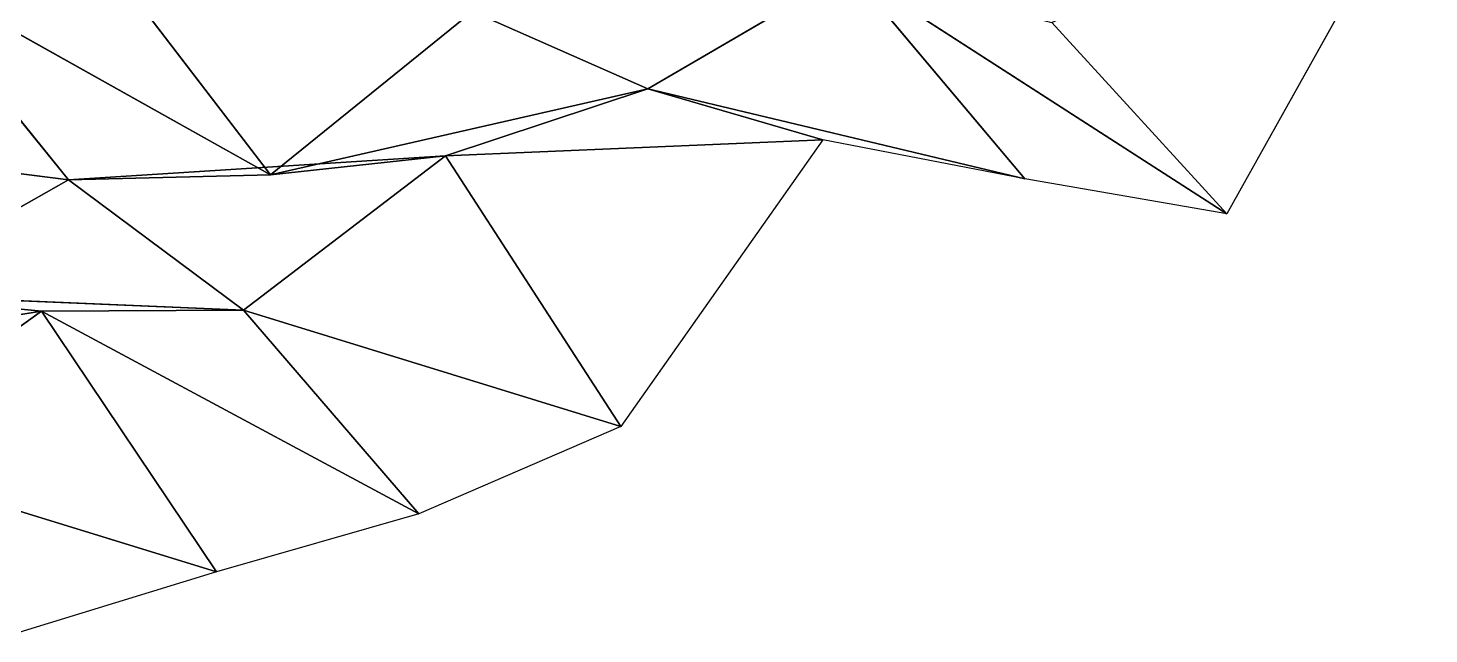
# Model space of a CAD drawing. Header units: metres. Extents: x -3703 to 431, y -1555 to 134.
# Drawn here: x -1218.2 to -1125.2, y -628.2 to -588 of the extents above; entities that cross this region are included whole.
import ezdxf

# ---------------------------------------------------------------- set-up
doc = ezdxf.new("R2010")
doc.units = ezdxf.units.M

msp = doc.modelspace()

# ---------------------------------------------------------------- linework, layer by layer
for p, q in [((-1125.1895, -576.3467, -3533.5195), (-1138.6058, -600.35925, -3555.6455)), ((-1213.7377, -582.5885, -3521.1257), (-1202.1101, -597.7628, -3558.0593)), ((-1202.1101, -597.7628, -3558.0593), (-1213.7377, -582.5885, -3521.1257)), ((-1202.1101, -597.7628, -3558.0593), (-1227.1542, -583.7406, -3548.3635)), ((-1227.1542, -583.7406, -3548.3635), (-1215.5266, -598.09973, -3585.4792)), ((-1215.5266, -598.09973, -3585.4792), (-1227.1542, -583.7406, -3548.3635)), ((-1227.1542, -583.7406, -3548.3635), (-1202.1101, -597.7628, -3558.0593)), ((-1163.6498, -584.2241, -3546.4224), (-1177.0662, -592.0509, -3572.1677)), ((-1177.0662, -592.0509, -3572.1677), (-1163.6498, -584.2241, -3546.4224)), ((-1138.6058, -600.35925, -3555.6455), (-1163.6498, -584.2241, -3546.4224)), ((-1163.6498, -584.2241, -3546.4224), (-1152.0222, -598.0188, -3583.6646)), ((-1152.0222, -598.0188, -3583.6646), (-1163.6498, -584.2241, -3546.4224)), ((-1163.6498, -584.2241, -3546.4224), (-1138.6058, -600.35925, -3555.6455)), ((-1188.6937, -586.91345, -3532.9897), (-1202.1101, -597.7628, -3558.0593)), ((-1202.1101, -597.7628, -3558.0593), (-1188.6937, -586.91345, -3532.9897)), ((-1188.6937, -586.91345, -3532.9897), (-1177.0662, -592.0509, -3572.1677)), ((-1177.0662, -592.0509, -3572.1677), (-1188.6937, -586.91345, -3532.9897)), ((-1150.2334, -587.65515, -3518.1597), (-1138.6058, -600.35925, -3555.6455)), ((-1138.6058, -600.35925, -3555.6455), (-1150.2334, -587.65515, -3518.1597)), ((-1177.0662, -592.0509, -3572.1677), (-1202.1101, -597.7628, -3558.0593)), ((-1202.1101, -597.7628, -3558.0593), (-1177.0662, -592.0509, -3572.1677)), ((-1177.0662, -592.0509, -3572.1677), (-1190.4827, -596.496, -3598.6692)), ((-1190.4827, -596.496, -3598.6692), (-1177.0662, -592.0509, -3572.1677)), ((-1152.0222, -598.0188, -3583.6646), (-1177.0662, -592.0509, -3572.1677)), ((-1177.0662, -592.0509, -3572.1677), (-1165.4387, -595.44934, -3611.7344)), ((-1165.4387, -595.44934, -3611.7344), (-1177.0662, -592.0509, -3572.1677)), ((-1177.0662, -592.0509, -3572.1677), (-1152.0222, -598.0188, -3583.6646)), ((-1215.5266, -598.09973, -3585.4792), (-1240.5707, -594.91003, -3573.3613)), ((-1240.5707, -594.91003, -3573.3613), (-1215.5266, -598.09973, -3585.4792)), ((-1165.4387, -595.44934, -3611.7344), (-1190.4827, -596.496, -3598.6692)), ((-1190.4827, -596.496, -3598.6692), (-1165.4387, -595.44934, -3611.7344)), ((-1165.4387, -595.44934, -3611.7344), (-1178.8551, -614.46814, -3634.9773)), ((-1152.0222, -598.0188, -3583.6646), (-1165.4387, -595.44934, -3611.7344)), ((-1190.4827, -596.496, -3598.6692), (-1215.5266, -598.09973, -3585.4792)), ((-1215.5266, -598.09973, -3585.4792), (-1190.4827, -596.496, -3598.6692)), ((-1190.4827, -596.496, -3598.6692), (-1203.899, -606.74, -3623.874)), ((-1203.899, -606.74, -3623.874), (-1190.4827, -596.496, -3598.6692)), ((-1202.1101, -597.7628, -3558.0593), (-1190.4827, -596.496, -3598.6692)), ((-1190.4827, -596.496, -3598.6692), (-1202.1101, -597.7628, -3558.0593)), ((-1190.4827, -596.496, -3598.6692), (-1178.8551, -614.46814, -3634.9773)), ((-1178.8551, -614.46814, -3634.9773), (-1190.4827, -596.496, -3598.6692)), ((-1215.5266, -598.09973, -3585.4792), (-1228.943, -605.69507, -3611.2766)), ((-1228.943, -605.69507, -3611.2766), (-1215.5266, -598.09973, -3585.4792)), ((-1202.1101, -597.7628, -3558.0593), (-1215.5266, -598.09973, -3585.4792)), ((-1215.5266, -598.09973, -3585.4792), (-1202.1101, -597.7628, -3558.0593)), ((-1215.5266, -598.09973, -3585.4792), (-1203.899, -606.74, -3623.874)), ((-1203.899, -606.74, -3623.874), (-1215.5266, -598.09973, -3585.4792)), ((-1138.6058, -600.35925, -3555.6455), (-1152.0222, -598.0188, -3583.6646)), ((-1203.899, -606.74, -3623.874), (-1228.943, -605.69507, -3611.2766)), ((-1228.943, -605.69507, -3611.2766), (-1217.3154, -606.8065, -3651.3545)), ((-1217.3154, -606.8065, -3651.3545), (-1228.943, -605.69507, -3611.2766)), ((-1228.943, -605.69507, -3611.2766), (-1203.899, -606.74, -3623.874)), ((-1217.3154, -606.8065, -3651.3545), (-1242.3594, -610.8296, -3637.6238)), ((-1242.3594, -610.8296, -3637.6238), (-1217.3154, -606.8065, -3651.3545)), ((-1217.3154, -606.8065, -3651.3545), (-1230.7318, -616.4238, -3676.6997)), ((-1230.7318, -616.4238, -3676.6997), (-1217.3154, -606.8065, -3651.3545)), ((-1203.899, -606.74, -3623.874), (-1217.3154, -606.8065, -3651.3545)), ((-1217.3154, -606.8065, -3651.3545), (-1203.899, -606.74, -3623.874)), ((-1192.2715, -620.26697, -3661.176), (-1217.3154, -606.8065, -3651.3545)), ((-1217.3154, -606.8065, -3651.3545), (-1205.6879, -624.1124, -3687.8118)), ((-1205.6879, -624.1124, -3687.8118), (-1217.3154, -606.8065, -3651.3545)), ((-1217.3154, -606.8065, -3651.3545), (-1192.2715, -620.26697, -3661.176)), ((-1178.8551, -614.46814, -3634.9773), (-1203.899, -606.74, -3623.874)), ((-1203.899, -606.74, -3623.874), (-1192.2715, -620.26697, -3661.176)), ((-1192.2715, -620.26697, -3661.176), (-1203.899, -606.74, -3623.874)), ((-1203.899, -606.74, -3623.874), (-1178.8551, -614.46814, -3634.9773)), ((-1178.8551, -614.46814, -3634.9773), (-1192.2715, -620.26697, -3661.176)), ((-1205.6879, -624.1124, -3687.8118), (-1230.7318, -616.4238, -3676.6997)), ((-1230.7318, -616.4238, -3676.6997), (-1205.6879, -624.1124, -3687.8118)), ((-1192.2715, -620.26697, -3661.176), (-1205.6879, -624.1124, -3687.8118)), ((-1205.6879, -624.1124, -3687.8118), (-1219.1042, -628.2428, -3714.3835))]:
    msp.add_line(p, q)
for points in [[(-1138.6058, -600.35925, -3555.6455), (-1150.2334, -587.65515, -3518.1597), (-1125.1895, -576.3467, -3533.5195), (-1125.1893, -576.34656, -3533.5195)], [(-1213.7377, -582.5885, -3521.1257), (-1202.1101, -597.7628, -3558.0593), (-1227.1542, -583.7406, -3548.3635), (-1227.154, -583.7405, -3548.3635)], [(-1202.1101, -597.7628, -3558.0593), (-1213.7377, -582.5885, -3521.1257), (-1188.6937, -586.91345, -3532.9897), (-1188.6936, -586.9133, -3532.9897)], [(-1227.1542, -583.7406, -3548.3635), (-1215.5266, -598.09973, -3585.4792), (-1240.5707, -594.91003, -3573.3613), (-1240.5706, -594.9099, -3573.3613)], [(-1215.5266, -598.09973, -3585.4792), (-1227.1542, -583.7406, -3548.3635), (-1202.1101, -597.7628, -3558.0593), (-1202.11, -597.7627, -3558.0593)], [(-1177.0662, -592.0509, -3572.1677), (-1188.6937, -586.91345, -3532.9897), (-1163.6498, -584.2241, -3546.4224), (-1163.6497, -584.224, -3546.4224)], [(-1163.6498, -584.2241, -3546.4224), (-1152.0222, -598.0188, -3583.6646), (-1177.0662, -592.0509, -3572.1677), (-1177.066, -592.0508, -3572.1677)], [(-1150.2334, -587.65515, -3518.1597), (-1138.6058, -600.35925, -3555.6455), (-1163.6498, -584.2241, -3546.4224), (-1163.6497, -584.224, -3546.4224)], [(-1152.0222, -598.0188, -3583.6646), (-1163.6498, -584.2241, -3546.4224), (-1138.6058, -600.35925, -3555.6455), (-1138.6057, -600.35913, -3555.6455)], [(-1188.6937, -586.91345, -3532.9897), (-1177.0662, -592.0509, -3572.1677), (-1202.1101, -597.7628, -3558.0593), (-1202.11, -597.7627, -3558.0593)], [(-1190.4827, -596.496, -3598.6692), (-1202.1101, -597.7628, -3558.0593), (-1177.0662, -592.0509, -3572.1677), (-1177.066, -592.0508, -3572.1677)], [(-1177.0662, -592.0509, -3572.1677), (-1165.4387, -595.44934, -3611.7344), (-1190.4827, -596.496, -3598.6692), (-1190.4825, -596.49585, -3598.6692)], [(-1165.4387, -595.44934, -3611.7344), (-1177.0662, -592.0509, -3572.1677), (-1152.0222, -598.0188, -3583.6646), (-1152.0221, -598.0187, -3583.6646)], [(-1228.943, -605.69507, -3611.2766), (-1240.5707, -594.91003, -3573.3613), (-1215.5266, -598.09973, -3585.4792), (-1215.5265, -598.0996, -3585.4792)], [(-1178.8551, -614.46814, -3634.9773), (-1190.4827, -596.496, -3598.6692), (-1165.4387, -595.44934, -3611.7344), (-1165.4386, -595.4492, -3611.7344)], [(-1203.899, -606.74, -3623.874), (-1215.5266, -598.09973, -3585.4792), (-1190.4827, -596.496, -3598.6692), (-1190.4825, -596.49585, -3598.6692)], [(-1202.1101, -597.7628, -3558.0593), (-1190.4827, -596.496, -3598.6692), (-1215.5266, -598.09973, -3585.4792), (-1215.5265, -598.0996, -3585.4792)], [(-1190.4827, -596.496, -3598.6692), (-1178.8551, -614.46814, -3634.9773), (-1203.899, -606.74, -3623.874), (-1203.8989, -606.73987, -3623.874)], [(-1215.5266, -598.09973, -3585.4792), (-1203.899, -606.74, -3623.874), (-1228.943, -605.69507, -3611.2766), (-1228.9429, -605.69495, -3611.2766)], [(-1228.943, -605.69507, -3611.2766), (-1217.3154, -606.8065, -3651.3545), (-1242.3594, -610.8296, -3637.6238), (-1242.3593, -610.82947, -3637.6238)], [(-1217.3154, -606.8065, -3651.3545), (-1228.943, -605.69507, -3611.2766), (-1203.899, -606.74, -3623.874), (-1203.8989, -606.73987, -3623.874)], [(-1230.7318, -616.4238, -3676.6997), (-1242.3594, -610.8296, -3637.6238), (-1217.3154, -606.8065, -3651.3545), (-1217.3153, -606.8064, -3651.3545)], [(-1217.3154, -606.8065, -3651.3545), (-1205.6879, -624.1124, -3687.8118), (-1230.7318, -616.4238, -3676.6997), (-1230.7317, -616.4237, -3676.6997)], [(-1203.899, -606.74, -3623.874), (-1192.2715, -620.26697, -3661.176), (-1217.3154, -606.8065, -3651.3545), (-1217.3153, -606.8064, -3651.3545)], [(-1205.6879, -624.1124, -3687.8118), (-1217.3154, -606.8065, -3651.3545), (-1192.2715, -620.26697, -3661.176), (-1192.2714, -620.26685, -3661.176)], [(-1192.2715, -620.26697, -3661.176), (-1203.899, -606.74, -3623.874), (-1178.8551, -614.46814, -3634.9773), (-1178.855, -614.468, -3634.9773)], [(-1219.1042, -628.2428, -3714.3835), (-1230.7318, -616.4238, -3676.6997), (-1205.6879, -624.1124, -3687.8118), (-1205.6877, -624.1123, -3687.8118)]]:
    msp.add_3dface(points)

doc.saveas('drawing.dxf')
